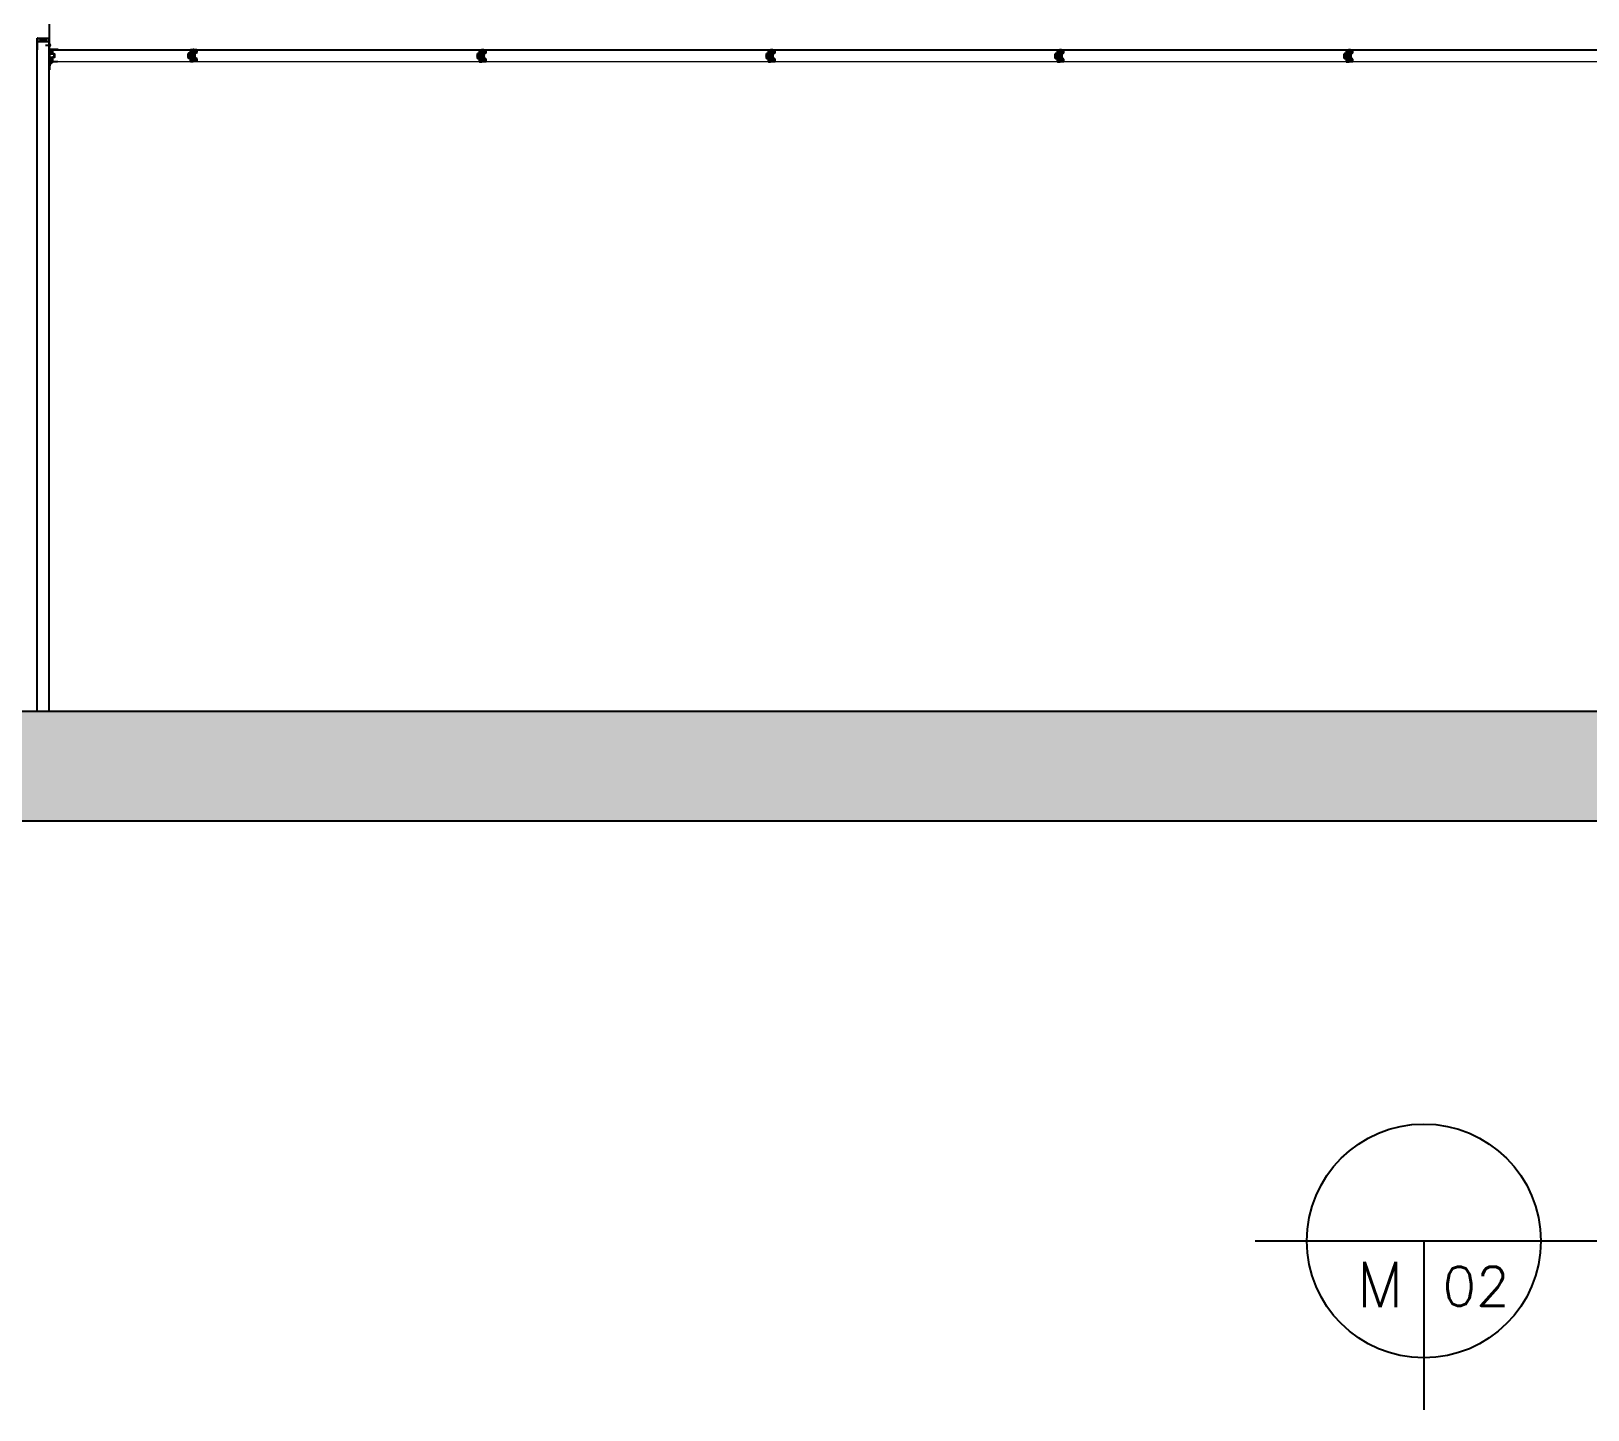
# Model space of a CAD drawing. Header units: millimetres. Extents: x 761574 to 813627, y -447408 to -384263.
# Drawn here: x 808630.8 to 808912.3, y -385428.5 to -385179.2 of the extents above; entities that cross this region are included whole.
import ezdxf

# ---------------------------------------------------------------- set-up
doc = ezdxf.new("R2010")
doc.units = ezdxf.units.MM
doc.header["$LTSCALE"] = 500
doc.linetypes.add('CENTER', pattern=[2, 1.25, -0.25, 0.25, -0.25])
doc.layers.add('(크린)벽체 50T PANNEL', color=4, linetype='Continuous', lineweight=20)
for name, color, linetype in [('1', 1, 'CENTER'), ('3', 3, 'Continuous'), ('CAP', 3, 'Continuous'), ('CAUL', 7, 'Continuous'), ('FORM', 7, 'Continuous'), ('ik_Line', 30, 'Continuous'), ('PANEL', 7, 'Continuous'), ('크린판넬', 4, 'Continuous')]:
    doc.layers.add(name, color=color, linetype=linetype)
doc.styles.add('GHD', font='simple.shx', dxfattribs={"bigfont": 'whgtxt.shx'})

# ---------------------------------------------------------------- blocks, each defined once
blk = doc.blocks.new('*X11')
at = {"color": 0}
for p, q in [((627, 241), (627, 242)), ((627, 236), (631, 241)), ((627, 238), (630, 241)), ((627, 239), (628, 241)), ((631, 237), (627, 241)), ((630, 237), (627, 240)), ((628, 236), (627, 238)), ((627, 236), (627, 236)), ((629, 237), (634, 241)), ((634, 236), (629, 241)), ((635, 237), (631, 241)), ((631, 237), (635, 240)), ((635, 239), (632, 241)), ((632, 236), (635, 239)), ((634, 242), (635, 242)), ((635, 240), (634, 241)), ((634, 236), (635, 237)), ((635, 235), (634, 235)), ((635, 242), (635, 242)), ((635, 235), (635, 235))]:
    blk.add_line(p, q, dxfattribs=at)

msp = doc.modelspace()

# ---------------------------------------------------------------- hatches: boundary and pattern name
h = msp.add_hatch(color=253)
h.paths.add_polyline_path([(808634.69, -385182.6), (808634.69, -385183.31), (808635.06, -385183.31), (808635.06, -385183.96), (808634.69, -385183.96), (808634.69, -385184.67), (808634.37, -385184.67), (808634.37, -385183.91), (808635.01, -385183.91), (808635.01, -385183.36), (808634.37, -385183.36), (808634.37, -385182.6)])
h.paths.add_polyline_path([(808634.64, -385182.65), (808634.42, -385182.65), (808634.42, -385183.31), (808634.64, -385183.31)], flags=16)
h.paths.add_polyline_path([(808634.64, -385183.96), (808634.42, -385183.96), (808634.42, -385184.62), (808634.64, -385184.62)], flags=16)
h = msp.add_hatch(color=253)
h.paths.add_polyline_path([(808634.69, -385182.63), (808634.69, -385183.33), (808635.06, -385183.33), (808635.06, -385183.99), (808634.69, -385183.99), (808634.69, -385184.69), (808634.37, -385184.69), (808634.37, -385183.93), (808635.01, -385183.93), (808635.01, -385183.38), (808634.37, -385183.38), (808634.37, -385182.63)])
h.paths.add_polyline_path([(808634.64, -385182.68), (808634.42, -385182.68), (808634.42, -385183.33), (808634.64, -385183.33)], flags=16)
h.paths.add_polyline_path([(808634.64, -385183.99), (808634.42, -385183.99), (808634.42, -385184.64), (808634.64, -385184.64)], flags=16)
h = msp.add_hatch(color=254)
edge = h.paths.add_edge_path()
edge.add_line((808660.24, -385182.6), (808660.16, -385182.6))
edge.add_line((808660.16, -385182.6), (808660.16, -385182.74))
edge.add_line((808660.16, -385182.74), (808660.12, -385182.74))
edge.add_line((808660.12, -385182.74), (808660.09, -385182.74))
edge.add_line((808660.09, -385182.74), (808660.09, -385182.68))
edge.add_line((808660.09, -385182.68), (808660.09, -385182.6))
edge.add_line((808660.09, -385182.6), (808659.95, -385182.6))
edge.add_arc((808660.2, -385182.88), 0.381, 48.3618, 131.6382, ccw=False)
edge.add_line((808660.46, -385182.6), (808660.3, -385182.6))
edge.add_line((808660.3, -385182.6), (808660.3, -385182.68))
edge.add_line((808660.3, -385182.68), (808660.3, -385182.74))
edge.add_line((808660.3, -385182.74), (808660.28, -385182.74))
edge.add_line((808660.28, -385182.74), (808660.24, -385182.74))
edge.add_line((808660.24, -385182.74), (808660.24, -385182.6))
h = msp.add_hatch(color=254)
edge = h.paths.add_edge_path()
edge.add_line((808712.51, -385182.65), (808712.42, -385182.65))
edge.add_line((808712.42, -385182.65), (808712.42, -385182.8))
edge.add_line((808712.42, -385182.8), (808712.38, -385182.8))
edge.add_line((808712.38, -385182.8), (808712.36, -385182.8))
edge.add_line((808712.36, -385182.8), (808712.36, -385182.74))
edge.add_line((808712.36, -385182.74), (808712.36, -385182.65))
edge.add_line((808712.36, -385182.65), (808712.22, -385182.65))
edge.add_arc((808712.47, -385182.94), 0.381, 48.3618, 131.6382, ccw=False)
edge.add_line((808712.72, -385182.65), (808712.57, -385182.65))
edge.add_line((808712.57, -385182.65), (808712.57, -385182.74))
edge.add_line((808712.57, -385182.74), (808712.57, -385182.8))
edge.add_line((808712.57, -385182.8), (808712.55, -385182.8))
edge.add_line((808712.55, -385182.8), (808712.51, -385182.8))
edge.add_line((808712.51, -385182.8), (808712.51, -385182.65))
h = msp.add_hatch(color=254)
edge = h.paths.add_edge_path()
edge.add_line((808764.75, -385182.65), (808764.66, -385182.65))
edge.add_line((808764.66, -385182.65), (808764.66, -385182.8))
edge.add_line((808764.66, -385182.8), (808764.62, -385182.8))
edge.add_line((808764.62, -385182.8), (808764.6, -385182.8))
edge.add_line((808764.6, -385182.8), (808764.6, -385182.74))
edge.add_line((808764.6, -385182.74), (808764.6, -385182.65))
edge.add_line((808764.6, -385182.65), (808764.46, -385182.65))
edge.add_arc((808764.71, -385182.94), 0.381, 48.3618, 131.6382, ccw=False)
edge.add_line((808764.96, -385182.65), (808764.81, -385182.65))
edge.add_line((808764.81, -385182.65), (808764.81, -385182.74))
edge.add_line((808764.81, -385182.74), (808764.81, -385182.8))
edge.add_line((808764.81, -385182.8), (808764.79, -385182.8))
edge.add_line((808764.79, -385182.8), (808764.75, -385182.8))
edge.add_line((808764.75, -385182.8), (808764.75, -385182.65))
h = msp.add_hatch(color=254)
edge = h.paths.add_edge_path()
edge.add_line((808816.99, -385182.65), (808816.9, -385182.65))
edge.add_line((808816.9, -385182.65), (808816.9, -385182.8))
edge.add_line((808816.9, -385182.8), (808816.86, -385182.8))
edge.add_line((808816.86, -385182.8), (808816.84, -385182.8))
edge.add_line((808816.84, -385182.8), (808816.84, -385182.74))
edge.add_line((808816.84, -385182.74), (808816.84, -385182.65))
edge.add_line((808816.84, -385182.65), (808816.7, -385182.65))
edge.add_arc((808816.95, -385182.94), 0.381, 48.3618, 131.6382, ccw=False)
edge.add_line((808817.2, -385182.65), (808817.05, -385182.65))
edge.add_line((808817.05, -385182.65), (808817.05, -385182.74))
edge.add_line((808817.05, -385182.74), (808817.05, -385182.8))
edge.add_line((808817.05, -385182.8), (808817.03, -385182.8))
edge.add_line((808817.03, -385182.8), (808816.99, -385182.8))
edge.add_line((808816.99, -385182.8), (808816.99, -385182.65))
h = msp.add_hatch(color=254)
edge = h.paths.add_edge_path()
edge.add_line((808869.23, -385182.65), (808869.14, -385182.65))
edge.add_line((808869.14, -385182.65), (808869.14, -385182.8))
edge.add_line((808869.14, -385182.8), (808869.1, -385182.8))
edge.add_line((808869.1, -385182.8), (808869.08, -385182.8))
edge.add_line((808869.08, -385182.8), (808869.08, -385182.74))
edge.add_line((808869.08, -385182.74), (808869.08, -385182.65))
edge.add_line((808869.08, -385182.65), (808868.94, -385182.65))
edge.add_arc((808869.19, -385182.94), 0.381, 48.3618, 131.6382, ccw=False)
edge.add_line((808869.44, -385182.65), (808869.29, -385182.65))
edge.add_line((808869.29, -385182.65), (808869.29, -385182.74))
edge.add_line((808869.29, -385182.74), (808869.29, -385182.8))
edge.add_line((808869.29, -385182.8), (808869.27, -385182.8))
edge.add_line((808869.27, -385182.8), (808869.23, -385182.8))
edge.add_line((808869.23, -385182.8), (808869.23, -385182.65))
at = {"layer": 'ik_Line'}
h = msp.add_hatch(dxfattribs=at)
h.set_pattern_fill('AR-CONC', color=8, scale=2.56, style=0)
h.set_pattern_definition([(50, (-2189542.116, 961534.237), (18.361860675, -1.606454656), [1.92, -21.12]), (355, (-2189542.116, 961534.237), (-3.55203414, 19.25611862), [1.536, -16.896]), (100.4514, (-2189540.586, 961534.103), (14.80984017, 17.64965228), [1.63174886, -17.94923807]), (46.1842, (-2189542.116, 961539.357), (27.32137084, -4.23728677), [2.88, -31.68]), (96.6356, (-2189539.84, 961539.004), (23.92736526, 24.9374175), [2.44762337, -26.9238528]), (351.1842, (-2189542.116, 961539.357), (23.9273458, 24.93743618), [2.304, -25.344]), (21, (-2189539.556, 961538.077), (15.280820534, -10.3070436), [1.92, -21.12]), (326, (-2189539.556, 961538.077), (6.2288725, 18.56384115), [1.536, -16.896]), (71.4514, (-2189538.282, 961537.218), (21.50969929, 8.25678072), [1.63174886, -17.94923807]), (37.5, (-2189542.116, 961534.237), (0.311292296, 8.522082658), [0, -16.6912, 0, -17.152, 0, -16.96]), (7.5, (-2189542.116, 961534.237), (6.734580159, 10.096939824), [0, -9.7792, 0, -16.3072, 0, -6.464]), (327.5, (-2189547.8246, 961534.237), (13.665854366, -0.577404716), [0, -6.4, 0, -19.968, 0, -26.496]), (317.5, (-2189550.385, 961534.237), (14.929565935, 2.562687548), [0, -8.32, 0, -13.2608, 0, -18.816])])
h.paths.add_polyline_path([(807476.17, -385302.17), (810643.84, -385302.17), (810643.84, -385321.98), (807476.17, -385321.98)])

# ---------------------------------------------------------------- linework, layer by layer
at = {"layer": '(크린)벽체 50T PANNEL', "ltscale": 0.1}
for p, q in [((808631.91, -385180.5), (808634.09, -385180.5)), ((808634.09, -385180.53), (808631.91, -385180.53)), ((808634.09, -385181.15), (808631.91, -385181.15)), ((808634.09, -385181.18), (808631.91, -385181.18)), ((808634.09, -385182.63), (808855.62, -385182.63)), ((808634.09, -385182.63), (808699.37, -385182.63)), ((808634.09, -385184.69), (809299.51, -385184.69)), ((808634.09, -385184.69), (808699.37, -385184.69))]:
    msp.add_line(p, q, dxfattribs=at)
at = {"color": 6, "linetype": 'Continuous'}
msp.add_line((808634.09, -385177.96), (808634.09, -385182.63), dxfattribs=at)
at = {"color": 4}
for p, q in [((808659.29, -385183.23), (808659.18, -385183.33)), ((808659.18, -385183.33), (808659.18, -385183.61)), ((808659.73, -385183.92), (808659.18, -385183.37)), ((808659.73, -385184.07), (808659.18, -385183.52)), ((808660.07, -385184.56), (808659.21, -385183.7)), ((808659.73, -385183.77), (808659.24, -385183.28)), ((808659.48, -385183.23), (808659.29, -385183.23)), ((808659.73, -385183.62), (808659.33, -385183.23)), ((808659.58, -385183.12), (808659.48, -385183.23)), ((808659.73, -385183.48), (808659.48, -385183.23)), ((808659.73, -385183.33), (808659.55, -385183.15)), ((808659.58, -385182.68), (808659.58, -385183.12)), ((808660, -385183.15), (808659.58, -385182.73)), ((808659.9, -385183.19), (808659.58, -385182.88)), ((808659.75, -385183.2), (808659.58, -385183.03)), ((808660.03, -385182.64), (808659.62, -385182.64)), ((808660.07, -385183.07), (808659.65, -385182.64)), ((808659.73, -385183.61), (808659.73, -385183.23)), ((808659.77, -385183.19), (808659.94, -385183.19)), ((808660.07, -385182.92), (808659.79, -385182.64)), ((808660.04, -385183.22), (808659.93, -385183.32)), ((808659.93, -385183.32), (808659.93, -385183.6)), ((808660.48, -385183.91), (808659.93, -385183.36)), ((808660.48, -385184.06), (808659.93, -385183.51)), ((808660.07, -385182.77), (808659.94, -385182.64)), ((808659.94, -385183.19), (808660.07, -385183.11)), ((808660.82, -385184.55), (808659.96, -385183.69)), ((808660.48, -385183.76), (808659.99, -385183.27)), ((808660.23, -385183.22), (808660.04, -385183.22)), ((808660.07, -385183.11), (808660.07, -385182.68)), ((808660.48, -385183.61), (808660.08, -385183.22)), ((808660.33, -385183.11), (808660.23, -385183.22)), ((808660.48, -385183.46), (808660.23, -385183.21)), ((808660.48, -385183.31), (808660.3, -385183.14)), ((808660.33, -385182.67), (808660.33, -385183.11)), ((808660.75, -385183.14), (808660.33, -385182.72)), ((808660.65, -385183.18), (808660.33, -385182.87)), ((808660.5, -385183.19), (808660.33, -385183.02)), ((808660.78, -385182.63), (808660.37, -385182.63)), ((808660.82, -385183.05), (808660.4, -385182.63)), ((808660.48, -385183.6), (808660.48, -385183.22)), ((808660.52, -385183.18), (808660.69, -385183.18)), ((808660.82, -385182.91), (808660.54, -385182.63)), ((808660.82, -385182.76), (808660.69, -385182.63)), ((808660.69, -385183.18), (808660.82, -385183.1)), ((808660.82, -385183.1), (808660.82, -385182.67)), ((808711.55, -385183.29), (808711.45, -385183.39)), ((808711.45, -385183.39), (808711.45, -385183.67)), ((808712, -385183.98), (808711.45, -385183.43)), ((808712, -385184.13), (808711.45, -385183.58)), ((808712, -385183.83), (808711.5, -385183.34)), ((808711.74, -385183.29), (808711.55, -385183.29)), ((808711.99, -385183.68), (808711.6, -385183.29)), ((808711.85, -385183.18), (808711.74, -385183.29)), ((808712, -385183.53), (808711.75, -385183.28)), ((808712, -385183.38), (808711.82, -385183.21)), ((808711.85, -385182.74), (808711.85, -385183.18)), ((808712.27, -385183.21), (808711.85, -385182.79)), ((808712.16, -385183.25), (808711.85, -385182.94)), ((808712.02, -385183.26), (808711.85, -385183.09)), ((808712.29, -385182.7), (808711.89, -385182.7)), ((808712.34, -385183.12), (808711.91, -385182.7)), ((808712, -385183.67), (808712, -385183.29)), ((808712.04, -385183.25), (808712.21, -385183.25)), ((808712.34, -385182.98), (808712.06, -385182.7)), ((808712.3, -385183.28), (808712.2, -385183.38)), ((808712.2, -385183.38), (808712.2, -385183.66)), ((808712.75, -385183.97), (808712.2, -385183.42)), ((808712.75, -385184.12), (808712.2, -385183.57)), ((808712.34, -385182.83), (808712.21, -385182.7)), ((808712.21, -385183.25), (808712.34, -385183.17)), ((808712.75, -385183.82), (808712.25, -385183.33)), ((808712.49, -385183.28), (808712.3, -385183.28)), ((808712.34, -385183.17), (808712.34, -385182.74)), ((808712.74, -385183.67), (808712.35, -385183.28)), ((808712.6, -385183.17), (808712.49, -385183.28)), ((808712.75, -385183.52), (808712.5, -385183.27)), ((808712.75, -385183.37), (808712.57, -385183.2)), ((808712.6, -385182.73), (808712.6, -385183.17)), ((808713.02, -385183.2), (808712.6, -385182.78)), ((808712.91, -385183.24), (808712.6, -385182.93)), ((808712.77, -385183.24), (808712.6, -385183.08)), ((808713.04, -385182.69), (808712.64, -385182.69)), ((808713.09, -385183.11), (808712.66, -385182.69)), ((808712.75, -385183.66), (808712.75, -385183.28)), ((808712.79, -385183.24), (808712.96, -385183.24)), ((808713.09, -385182.96), (808712.81, -385182.69)), ((808713.09, -385182.81), (808712.96, -385182.69)), ((808712.96, -385183.24), (808713.09, -385183.15)), ((808713.09, -385183.15), (808713.09, -385182.73)), ((808763.79, -385183.29), (808763.69, -385183.39)), ((808763.69, -385183.39), (808763.69, -385183.67)), ((808764.24, -385183.98), (808763.69, -385183.43)), ((808764.24, -385184.13), (808763.69, -385183.58)), ((808764.24, -385183.83), (808763.74, -385183.34)), ((808763.98, -385183.29), (808763.79, -385183.29)), ((808764.23, -385183.68), (808763.84, -385183.29)), ((808764.09, -385183.18), (808763.98, -385183.29)), ((808764.24, -385183.53), (808763.99, -385183.28)), ((808764.24, -385183.38), (808764.06, -385183.21)), ((808764.09, -385182.74), (808764.09, -385183.18)), ((808764.51, -385183.21), (808764.09, -385182.79)), ((808764.4, -385183.25), (808764.09, -385182.94)), ((808764.26, -385183.26), (808764.09, -385183.09)), ((808764.53, -385182.7), (808764.13, -385182.7)), ((808764.57, -385183.12), (808764.15, -385182.7)), ((808764.24, -385183.67), (808764.24, -385183.29)), ((808764.28, -385183.25), (808764.45, -385183.25)), ((808764.57, -385182.98), (808764.3, -385182.7)), ((808764.54, -385183.28), (808764.44, -385183.38)), ((808764.44, -385183.38), (808764.44, -385183.66)), ((808764.99, -385183.97), (808764.44, -385183.42)), ((808764.99, -385184.12), (808764.44, -385183.57)), ((808764.57, -385182.83), (808764.45, -385182.7)), ((808764.45, -385183.25), (808764.57, -385183.17)), ((808764.99, -385183.82), (808764.49, -385183.33)), ((808764.73, -385183.28), (808764.54, -385183.28)), ((808764.57, -385183.17), (808764.57, -385182.74)), ((808764.98, -385183.67), (808764.59, -385183.28)), ((808764.84, -385183.17), (808764.73, -385183.28)), ((808764.99, -385183.52), (808764.74, -385183.27)), ((808764.99, -385183.37), (808764.81, -385183.2)), ((808764.84, -385182.73), (808764.84, -385183.17)), ((808765.26, -385183.2), (808764.84, -385182.78)), ((808765.15, -385183.24), (808764.84, -385182.93)), ((808765.01, -385183.24), (808764.84, -385183.08)), ((808765.28, -385182.69), (808764.88, -385182.69)), ((808765.32, -385183.11), (808764.9, -385182.69)), ((808764.99, -385183.66), (808764.99, -385183.28)), ((808765.03, -385183.24), (808765.2, -385183.24)), ((808765.32, -385182.96), (808765.05, -385182.69)), ((808765.32, -385182.81), (808765.2, -385182.69)), ((808765.2, -385183.24), (808765.32, -385183.15)), ((808765.32, -385183.15), (808765.32, -385182.73)), ((808816.03, -385183.29), (808815.93, -385183.39)), ((808815.93, -385183.39), (808815.93, -385183.67)), ((808816.48, -385183.98), (808815.93, -385183.43)), ((808816.48, -385184.13), (808815.93, -385183.58)), ((808816.48, -385183.83), (808815.98, -385183.34)), ((808816.22, -385183.29), (808816.03, -385183.29)), ((808816.47, -385183.68), (808816.08, -385183.29)), ((808816.33, -385183.18), (808816.22, -385183.29)), ((808816.48, -385183.53), (808816.23, -385183.28)), ((808816.48, -385183.38), (808816.3, -385183.21)), ((808816.33, -385182.74), (808816.33, -385183.18)), ((808816.75, -385183.21), (808816.33, -385182.79)), ((808816.64, -385183.25), (808816.33, -385182.94)), ((808816.5, -385183.26), (808816.33, -385183.09)), ((808816.77, -385182.7), (808816.37, -385182.7)), ((808816.81, -385183.12), (808816.39, -385182.7)), ((808816.48, -385183.67), (808816.48, -385183.29)), ((808816.52, -385183.25), (808816.69, -385183.25)), ((808816.81, -385182.98), (808816.54, -385182.7)), ((808816.78, -385183.28), (808816.68, -385183.38)), ((808816.68, -385183.38), (808816.68, -385183.66)), ((808817.23, -385183.97), (808816.68, -385183.42)), ((808817.23, -385184.12), (808816.68, -385183.57)), ((808816.81, -385182.83), (808816.69, -385182.7)), ((808816.69, -385183.25), (808816.81, -385183.17)), ((808817.23, -385183.82), (808816.73, -385183.33)), ((808816.97, -385183.28), (808816.78, -385183.28)), ((808816.81, -385183.17), (808816.81, -385182.74)), ((808817.22, -385183.67), (808816.83, -385183.28)), ((808817.08, -385183.17), (808816.97, -385183.28)), ((808817.23, -385183.52), (808816.98, -385183.27)), ((808817.23, -385183.37), (808817.05, -385183.2)), ((808817.08, -385182.73), (808817.08, -385183.17)), ((808817.5, -385183.2), (808817.08, -385182.78)), ((808817.39, -385183.24), (808817.08, -385182.93)), ((808817.25, -385183.24), (808817.08, -385183.08)), ((808817.52, -385182.69), (808817.12, -385182.69)), ((808817.56, -385183.11), (808817.14, -385182.69)), ((808817.23, -385183.66), (808817.23, -385183.28)), ((808817.27, -385183.24), (808817.44, -385183.24)), ((808817.56, -385182.96), (808817.29, -385182.69)), ((808817.56, -385182.81), (808817.44, -385182.69)), ((808817.44, -385183.24), (808817.56, -385183.15)), ((808817.56, -385183.15), (808817.56, -385182.73)), ((808868.27, -385183.29), (808868.17, -385183.39)), ((808868.17, -385183.39), (808868.17, -385183.67)), ((808868.72, -385183.98), (808868.17, -385183.43)), ((808868.72, -385184.13), (808868.17, -385183.58)), ((808868.72, -385183.83), (808868.22, -385183.34)), ((808868.46, -385183.29), (808868.27, -385183.29)), ((808868.71, -385183.68), (808868.32, -385183.29)), ((808868.57, -385183.18), (808868.46, -385183.29)), ((808868.72, -385183.53), (808868.47, -385183.28)), ((808868.72, -385183.38), (808868.54, -385183.21)), ((808868.57, -385182.74), (808868.57, -385183.18)), ((808868.99, -385183.21), (808868.57, -385182.79)), ((808868.88, -385183.25), (808868.57, -385182.94)), ((808868.74, -385183.26), (808868.57, -385183.09)), ((808869.01, -385182.7), (808868.61, -385182.7)), ((808869.05, -385183.12), (808868.63, -385182.7)), ((808868.72, -385183.67), (808868.72, -385183.29)), ((808868.76, -385183.25), (808868.93, -385183.25)), ((808869.05, -385182.98), (808868.78, -385182.7)), ((808869.02, -385183.28), (808868.92, -385183.38)), ((808868.92, -385183.38), (808868.92, -385183.66)), ((808869.47, -385183.97), (808868.92, -385183.42)), ((808869.47, -385184.12), (808868.92, -385183.57)), ((808869.05, -385182.83), (808868.93, -385182.7)), ((808868.93, -385183.25), (808869.05, -385183.17)), ((808869.47, -385183.82), (808868.97, -385183.33)), ((808869.21, -385183.28), (808869.02, -385183.28)), ((808869.05, -385183.17), (808869.05, -385182.74)), ((808869.46, -385183.67), (808869.07, -385183.28)), ((808869.32, -385183.17), (808869.21, -385183.28)), ((808869.47, -385183.52), (808869.22, -385183.27)), ((808869.47, -385183.37), (808869.29, -385183.2)), ((808869.32, -385182.73), (808869.32, -385183.17)), ((808869.74, -385183.2), (808869.32, -385182.78)), ((808869.63, -385183.24), (808869.32, -385182.93)), ((808869.49, -385183.24), (808869.32, -385183.08)), ((808869.76, -385182.69), (808869.36, -385182.69)), ((808869.8, -385183.11), (808869.38, -385182.69)), ((808869.47, -385183.66), (808869.47, -385183.28)), ((808869.51, -385183.24), (808869.68, -385183.24)), ((808869.8, -385182.96), (808869.53, -385182.69)), ((808869.8, -385182.81), (808869.68, -385182.69)), ((808869.68, -385183.24), (808869.8, -385183.15)), ((808869.8, -385183.15), (808869.8, -385182.73)), ((808659.18, -385183.73), (808659.18, -385184)), ((808659.47, -385184.11), (808659.18, -385183.82)), ((808659.32, -385184.11), (808659.18, -385183.97)), ((808659.18, -385184), (808659.29, -385184.11)), ((808659.29, -385184.11), (808659.48, -385184.11)), ((808659.48, -385184.11), (808659.58, -385184.21)), ((808659.58, -385184.21), (808659.58, -385184.65)), ((808660.05, -385184.69), (808659.58, -385184.23)), ((808659.9, -385184.69), (808659.58, -385184.37)), ((808659.75, -385184.69), (808659.58, -385184.52)), ((808659.62, -385184.69), (808660.03, -385184.69)), ((808659.73, -385184.1), (808659.73, -385183.73)), ((808659.94, -385184.14), (808659.77, -385184.14)), ((808660.07, -385184.41), (808659.8, -385184.14)), ((808659.93, -385183.72), (808659.93, -385183.99)), ((808660.22, -385184.1), (808659.93, -385183.81)), ((808660.07, -385184.1), (808659.93, -385183.96)), ((808659.93, -385183.99), (808660.04, -385184.1)), ((808660.07, -385184.23), (808659.94, -385184.14)), ((808660.07, -385184.26), (808659.97, -385184.16)), ((808660.04, -385184.1), (808660.23, -385184.1)), ((808660.07, -385184.65), (808660.07, -385184.23)), ((808660.23, -385184.1), (808660.33, -385184.2)), ((808660.33, -385184.2), (808660.33, -385184.64)), ((808660.8, -385184.68), (808660.33, -385184.21)), ((808660.65, -385184.68), (808660.33, -385184.36)), ((808660.5, -385184.68), (808660.33, -385184.51)), ((808660.37, -385184.68), (808660.78, -385184.68)), ((808660.48, -385184.09), (808660.48, -385183.72)), ((808660.69, -385184.13), (808660.52, -385184.13)), ((808660.82, -385184.4), (808660.55, -385184.13)), ((808660.82, -385184.22), (808660.69, -385184.13)), ((808660.82, -385184.25), (808660.72, -385184.15)), ((808660.82, -385184.64), (808660.82, -385184.22)), ((808711.45, -385183.79), (808711.45, -385184.06)), ((808711.73, -385184.17), (808711.45, -385183.88)), ((808711.58, -385184.17), (808711.45, -385184.03)), ((808711.45, -385184.06), (808711.55, -385184.17)), ((808712.34, -385184.62), (808711.47, -385183.76)), ((808711.55, -385184.17), (808711.74, -385184.17)), ((808711.74, -385184.17), (808711.85, -385184.27)), ((808711.85, -385184.27), (808711.85, -385184.71)), ((808712.31, -385184.75), (808711.85, -385184.28)), ((808712.17, -385184.75), (808711.85, -385184.43)), ((808712.02, -385184.75), (808711.85, -385184.58)), ((808711.89, -385184.75), (808712.29, -385184.75)), ((808712, -385184.16), (808712, -385183.79)), ((808712.21, -385184.2), (808712.04, -385184.2)), ((808712.34, -385184.47), (808712.07, -385184.2)), ((808712.2, -385183.78), (808712.2, -385184.05)), ((808712.48, -385184.16), (808712.2, -385183.87)), ((808712.33, -385184.16), (808712.2, -385184.02)), ((808712.2, -385184.05), (808712.3, -385184.16)), ((808712.34, -385184.29), (808712.21, -385184.2)), ((808713.09, -385184.61), (808712.22, -385183.75)), ((808712.34, -385184.32), (808712.23, -385184.22)), ((808712.3, -385184.16), (808712.49, -385184.16)), ((808712.34, -385184.71), (808712.34, -385184.29)), ((808712.49, -385184.16), (808712.6, -385184.26)), ((808712.6, -385184.26), (808712.6, -385184.7)), ((808713.06, -385184.74), (808712.6, -385184.27)), ((808712.92, -385184.74), (808712.6, -385184.42)), ((808712.77, -385184.74), (808712.6, -385184.57)), ((808712.64, -385184.74), (808713.04, -385184.74)), ((808712.75, -385184.15), (808712.75, -385183.78)), ((808712.96, -385184.19), (808712.79, -385184.19)), ((808713.09, -385184.46), (808712.82, -385184.19)), ((808713.09, -385184.28), (808712.96, -385184.19)), ((808713.09, -385184.31), (808712.98, -385184.21)), ((808713.09, -385184.7), (808713.09, -385184.28)), ((808763.69, -385183.79), (808763.69, -385184.06)), ((808763.97, -385184.17), (808763.69, -385183.88)), ((808763.82, -385184.17), (808763.69, -385184.03)), ((808763.69, -385184.06), (808763.79, -385184.17)), ((808764.57, -385184.62), (808763.71, -385183.76)), ((808763.79, -385184.17), (808763.98, -385184.17)), ((808763.98, -385184.17), (808764.09, -385184.27)), ((808764.09, -385184.27), (808764.09, -385184.71)), ((808764.55, -385184.75), (808764.09, -385184.28)), ((808764.41, -385184.75), (808764.09, -385184.43)), ((808764.26, -385184.75), (808764.09, -385184.58)), ((808764.13, -385184.75), (808764.53, -385184.75)), ((808764.24, -385184.16), (808764.24, -385183.79)), ((808764.45, -385184.2), (808764.28, -385184.2)), ((808764.57, -385184.47), (808764.31, -385184.2)), ((808764.44, -385183.78), (808764.44, -385184.05)), ((808764.72, -385184.16), (808764.44, -385183.87)), ((808764.57, -385184.16), (808764.44, -385184.02)), ((808764.44, -385184.05), (808764.54, -385184.16)), ((808764.57, -385184.29), (808764.45, -385184.2)), ((808765.32, -385184.61), (808764.46, -385183.75)), ((808764.57, -385184.32), (808764.47, -385184.22)), ((808764.54, -385184.16), (808764.73, -385184.16)), ((808764.57, -385184.71), (808764.57, -385184.29)), ((808764.73, -385184.16), (808764.84, -385184.26)), ((808764.84, -385184.26), (808764.84, -385184.7)), ((808765.3, -385184.74), (808764.84, -385184.27)), ((808765.16, -385184.74), (808764.84, -385184.42)), ((808765.01, -385184.74), (808764.84, -385184.57)), ((808764.88, -385184.74), (808765.28, -385184.74)), ((808764.99, -385184.15), (808764.99, -385183.78)), ((808765.2, -385184.19), (808765.03, -385184.19)), ((808765.32, -385184.46), (808765.06, -385184.19)), ((808765.32, -385184.28), (808765.2, -385184.19)), ((808765.32, -385184.31), (808765.22, -385184.21)), ((808765.32, -385184.7), (808765.32, -385184.28)), ((808815.93, -385183.79), (808815.93, -385184.06)), ((808816.21, -385184.17), (808815.93, -385183.88)), ((808816.06, -385184.17), (808815.93, -385184.03)), ((808815.93, -385184.06), (808816.03, -385184.17)), ((808816.81, -385184.62), (808815.95, -385183.76)), ((808816.03, -385184.17), (808816.22, -385184.17)), ((808816.22, -385184.17), (808816.33, -385184.27)), ((808816.33, -385184.27), (808816.33, -385184.71)), ((808816.79, -385184.75), (808816.33, -385184.28)), ((808816.65, -385184.75), (808816.33, -385184.43)), ((808816.5, -385184.75), (808816.33, -385184.58)), ((808816.37, -385184.75), (808816.77, -385184.75)), ((808816.48, -385184.16), (808816.48, -385183.79)), ((808816.69, -385184.2), (808816.52, -385184.2)), ((808816.81, -385184.47), (808816.55, -385184.2)), ((808816.68, -385183.78), (808816.68, -385184.05)), ((808816.96, -385184.16), (808816.68, -385183.87)), ((808816.81, -385184.16), (808816.68, -385184.02)), ((808816.68, -385184.05), (808816.78, -385184.16)), ((808816.81, -385184.29), (808816.69, -385184.2)), ((808817.56, -385184.61), (808816.7, -385183.75)), ((808816.81, -385184.32), (808816.71, -385184.22)), ((808816.78, -385184.16), (808816.97, -385184.16)), ((808816.81, -385184.71), (808816.81, -385184.29)), ((808816.97, -385184.16), (808817.08, -385184.26)), ((808817.08, -385184.26), (808817.08, -385184.7)), ((808817.54, -385184.74), (808817.08, -385184.27)), ((808817.4, -385184.74), (808817.08, -385184.42)), ((808817.25, -385184.74), (808817.08, -385184.57)), ((808817.12, -385184.74), (808817.52, -385184.74)), ((808817.23, -385184.15), (808817.23, -385183.78)), ((808817.44, -385184.19), (808817.27, -385184.19)), ((808817.56, -385184.46), (808817.3, -385184.19)), ((808817.56, -385184.28), (808817.44, -385184.19)), ((808817.56, -385184.31), (808817.46, -385184.21)), ((808817.56, -385184.7), (808817.56, -385184.28)), ((808868.17, -385183.79), (808868.17, -385184.06)), ((808868.45, -385184.17), (808868.17, -385183.88)), ((808868.3, -385184.17), (808868.17, -385184.03)), ((808868.17, -385184.06), (808868.27, -385184.17)), ((808869.05, -385184.62), (808868.19, -385183.76)), ((808868.27, -385184.17), (808868.46, -385184.17)), ((808868.46, -385184.17), (808868.57, -385184.27)), ((808868.57, -385184.27), (808868.57, -385184.71)), ((808869.03, -385184.75), (808868.57, -385184.28)), ((808868.89, -385184.75), (808868.57, -385184.43)), ((808868.74, -385184.75), (808868.57, -385184.58)), ((808868.61, -385184.75), (808869.01, -385184.75)), ((808868.72, -385184.16), (808868.72, -385183.79)), ((808868.93, -385184.2), (808868.76, -385184.2)), ((808869.05, -385184.47), (808868.79, -385184.2)), ((808868.92, -385183.78), (808868.92, -385184.05)), ((808869.2, -385184.16), (808868.92, -385183.87)), ((808869.05, -385184.16), (808868.92, -385184.02)), ((808868.92, -385184.05), (808869.02, -385184.16)), ((808869.05, -385184.29), (808868.93, -385184.2)), ((808869.8, -385184.61), (808868.94, -385183.75)), ((808869.05, -385184.32), (808868.95, -385184.22)), ((808869.02, -385184.16), (808869.21, -385184.16)), ((808869.05, -385184.71), (808869.05, -385184.29)), ((808869.21, -385184.16), (808869.32, -385184.26)), ((808869.32, -385184.26), (808869.32, -385184.7)), ((808869.78, -385184.74), (808869.32, -385184.27)), ((808869.64, -385184.74), (808869.32, -385184.42)), ((808869.49, -385184.74), (808869.32, -385184.57)), ((808869.36, -385184.74), (808869.76, -385184.74)), ((808869.47, -385184.15), (808869.47, -385183.78)), ((808869.68, -385184.19), (808869.51, -385184.19)), ((808869.8, -385184.46), (808869.54, -385184.19)), ((808869.8, -385184.28), (808869.68, -385184.19)), ((808869.8, -385184.31), (808869.7, -385184.21)), ((808869.8, -385184.7), (808869.8, -385184.28))]:
    msp.add_line(p, q, dxfattribs=at)
at = {"color": 2}
for p, q in [((807593.96, -385302.17), (809752.54, -385302.17)), ((807476.17, -385321.98), (810643.84, -385321.98))]:
    msp.add_line(p, q, dxfattribs=at)
for points in [[(808632.45, -385180.77), (808632.45, -385181.1, -0.414214), (808632.44, -385181.11), (808631.98, -385181.11, -0.414214), (808631.97, -385181.1), (808631.97, -385180.56, -0.414214), (808631.98, -385180.55), (808632.38, -385180.55), (808632.45, -385180.65)], [(808632.45, -385180.8), (808632.45, -385181.12, -0.414214), (808632.44, -385181.13), (808631.98, -385181.13, -0.414214), (808631.97, -385181.12), (808631.97, -385180.59, -0.414214), (808631.98, -385180.57), (808632.38, -385180.57), (808632.45, -385180.68)], [(808632.51, -385181.11, -0.414214), (808632.5, -385181.1), (808632.5, -385180.87, -0.414214), (808632.51, -385180.86), (808633.49, -385180.86, -0.414214), (808633.51, -385180.87), (808633.51, -385181.1, -0.414214), (808633.49, -385181.11)], [(808632.51, -385181.13, -0.414214), (808632.5, -385181.12), (808632.5, -385180.9, -0.414214), (808632.51, -385180.88), (808633.49, -385180.88, -0.414214), (808633.51, -385180.9), (808633.51, -385181.12, -0.414214), (808633.49, -385181.13)], [(808633.56, -385181.11, -0.414214), (808633.55, -385181.1), (808633.55, -385180.77), (808633.55, -385180.65), (808633.62, -385180.55), (808634.02, -385180.55, -0.414214), (808634.03, -385180.56), (808634.03, -385181.1, -0.414214), (808634.02, -385181.11)], [(808633.56, -385181.13, -0.414214), (808633.55, -385181.12), (808633.55, -385180.8), (808633.55, -385180.68), (808633.62, -385180.57), (808634.02, -385180.57, -0.414214), (808634.03, -385180.59), (808634.03, -385181.12, -0.414214), (808634.02, -385181.13)]]:
    msp.add_lwpolyline(points, format="xyb", close=True, dxfattribs=at)
at = {"color": 4}
for centre, radius, start, end in [((808659.2, -385183.61), 0.0212, 180, 250.5288), ((808659.18, -385183.67), 0.0423, 289.4712, 70.5288), ((808659.62, -385182.68), 0.0423, 90, 180), ((808659.73, -385183.67), 0.0423, 109.4712, 250.5288), ((808659.71, -385183.61), 0.0212, 289.4712, 0), ((808659.77, -385183.23), 0.0423, 90, 180), ((808659.95, -385183.6), 0.0212, 180, 250.5288), ((808659.95, -385183.72), 0.0212, 109.4712, 180), ((808659.93, -385183.66), 0.0423, 289.4712, 70.5288), ((808660.03, -385182.68), 0.0423, 0, 90), ((808660.37, -385182.67), 0.0423, 90, 180), ((808660.48, -385183.66), 0.0423, 109.4712, 250.5288), ((808660.46, -385183.6), 0.0212, 289.4712, 0), ((808660.46, -385183.72), 0.0212, 0, 70.5288), ((808660.52, -385183.22), 0.0423, 90, 180), ((808660.78, -385182.67), 0.0423, 0, 90), ((808711.47, -385183.67), 0.0212, 180, 250.5288), ((808711.45, -385183.73), 0.0423, 289.4712, 70.5288), ((808711.89, -385182.74), 0.0423, 90, 180), ((808712, -385183.73), 0.0423, 109.4712, 250.5288), ((808711.98, -385183.67), 0.0212, 289.4712, 0), ((808712.04, -385183.29), 0.0423, 90, 180), ((808712.22, -385183.66), 0.0212, 180, 250.5288), ((808712.2, -385183.72), 0.0423, 289.4712, 70.5288), ((808712.29, -385182.74), 0.0423, 0, 90), ((808712.64, -385182.73), 0.0423, 90, 180), ((808712.75, -385183.72), 0.0423, 109.4712, 250.5288), ((808712.73, -385183.66), 0.0212, 289.4712, 0), ((808712.79, -385183.28), 0.0423, 90, 180), ((808713.04, -385182.73), 0.0423, 0, 90), ((808763.71, -385183.67), 0.0212, 180, 250.5288), ((808763.69, -385183.73), 0.0423, 289.4712, 70.5288), ((808764.13, -385182.74), 0.0423, 90, 180), ((808764.24, -385183.73), 0.0423, 109.4712, 250.5288), ((808764.22, -385183.67), 0.0212, 289.4712, 0), ((808764.28, -385183.29), 0.0423, 90, 180), ((808764.46, -385183.66), 0.0212, 180, 250.5288), ((808764.44, -385183.72), 0.0423, 289.4712, 70.5288), ((808764.53, -385182.74), 0.0423, 0, 90), ((808764.88, -385182.73), 0.0423, 90, 180), ((808764.99, -385183.72), 0.0423, 109.4712, 250.5288), ((808764.97, -385183.66), 0.0212, 289.4712, 0), ((808765.03, -385183.28), 0.0423, 90, 180), ((808765.28, -385182.73), 0.0423, 0, 90), ((808815.95, -385183.67), 0.0212, 180, 250.5288), ((808815.93, -385183.73), 0.0423, 289.4712, 70.5288), ((808816.37, -385182.74), 0.0423, 90, 180), ((808816.48, -385183.73), 0.0423, 109.4712, 250.5288), ((808816.45, -385183.67), 0.0212, 289.4712, 0), ((808816.52, -385183.29), 0.0423, 90, 180), ((808816.7, -385183.66), 0.0212, 180, 250.5288), ((808816.68, -385183.72), 0.0423, 289.4712, 70.5288), ((808816.77, -385182.74), 0.0423, 0, 90), ((808817.12, -385182.73), 0.0423, 90, 180), ((808817.23, -385183.72), 0.0423, 109.4712, 250.5288), ((808817.2, -385183.66), 0.0212, 289.4712, 0), ((808817.27, -385183.28), 0.0423, 90, 180), ((808817.52, -385182.73), 0.0423, 0, 90), ((808868.19, -385183.67), 0.0212, 180, 250.5288), ((808868.17, -385183.73), 0.0423, 289.4712, 70.5288), ((808868.61, -385182.74), 0.0423, 90, 180), ((808868.72, -385183.73), 0.0423, 109.4712, 250.5288), ((808868.69, -385183.67), 0.0212, 289.4712, 0), ((808868.76, -385183.29), 0.0423, 90, 180), ((808868.94, -385183.66), 0.0212, 180, 250.5288), ((808868.92, -385183.72), 0.0423, 289.4712, 70.5288), ((808869.01, -385182.74), 0.0423, 0, 90), ((808869.36, -385182.73), 0.0423, 90, 180), ((808869.47, -385183.72), 0.0423, 109.4712, 250.5288), ((808869.44, -385183.66), 0.0212, 289.4712, 0), ((808869.51, -385183.28), 0.0423, 90, 180), ((808869.76, -385182.73), 0.0423, 0, 90), ((808659.2, -385183.73), 0.0212, 109.4712, 180), ((808659.62, -385184.65), 0.0423, 180, 270), ((808659.71, -385183.73), 0.0212, 0, 70.5288), ((808659.77, -385184.1), 0.0423, 180, 270), ((808660.03, -385184.65), 0.0423, 270, 0), ((808660.37, -385184.64), 0.0423, 180, 270), ((808660.52, -385184.09), 0.0423, 180, 270), ((808660.78, -385184.64), 0.0423, 270, 0), ((808711.47, -385183.79), 0.0212, 109.4712, 180), ((808711.89, -385184.71), 0.0423, 180, 270), ((808711.98, -385183.79), 0.0212, 0, 70.5288), ((808712.04, -385184.16), 0.0423, 180, 270), ((808712.22, -385183.78), 0.0212, 109.4712, 180), ((808712.29, -385184.71), 0.0423, 270, 0), ((808712.64, -385184.7), 0.0423, 180, 270), ((808712.73, -385183.78), 0.0212, 0, 70.5288), ((808712.79, -385184.15), 0.0423, 180, 270), ((808713.04, -385184.7), 0.0423, 270, 0), ((808763.71, -385183.79), 0.0212, 109.4712, 180), ((808764.13, -385184.71), 0.0423, 180, 270), ((808764.22, -385183.79), 0.0212, 0, 70.5288), ((808764.28, -385184.16), 0.0423, 180, 270), ((808764.46, -385183.78), 0.0212, 109.4712, 180), ((808764.53, -385184.71), 0.0423, 270, 0), ((808764.88, -385184.7), 0.0423, 180, 270), ((808764.97, -385183.78), 0.0212, 0, 70.5288), ((808765.03, -385184.15), 0.0423, 180, 270), ((808765.28, -385184.7), 0.0423, 270, 0), ((808815.95, -385183.79), 0.0212, 109.4712, 180), ((808816.37, -385184.71), 0.0423, 180, 270), ((808816.45, -385183.79), 0.0212, 0, 70.5288), ((808816.52, -385184.16), 0.0423, 180, 270), ((808816.7, -385183.78), 0.0212, 109.4712, 180), ((808816.77, -385184.71), 0.0423, 270, 0), ((808817.12, -385184.7), 0.0423, 180, 270), ((808817.2, -385183.78), 0.0212, 0, 70.5288), ((808817.27, -385184.15), 0.0423, 180, 270), ((808817.52, -385184.7), 0.0423, 270, 0), ((808868.19, -385183.79), 0.0212, 109.4712, 180), ((808868.61, -385184.71), 0.0423, 180, 270), ((808868.69, -385183.79), 0.0212, 0, 70.5288), ((808868.76, -385184.16), 0.0423, 180, 270), ((808868.94, -385183.78), 0.0212, 109.4712, 180), ((808869.01, -385184.71), 0.0423, 270, 0), ((808869.36, -385184.7), 0.0423, 180, 270), ((808869.44, -385183.78), 0.0212, 0, 70.5288), ((808869.51, -385184.15), 0.0423, 180, 270), ((808869.76, -385184.7), 0.0423, 270, 0)]:
    msp.add_arc(centre, radius, start, end, dxfattribs=at)
at = {"layer": '1'}
for points in [[(808634.09, -385181.11, -0.414214), (808634.04, -385181.15), (808631.96, -385181.15, -0.414214), (808631.91, -385181.11), (808631.91, -385180.55, -0.414214), (808631.96, -385180.5), (808632.41, -385180.5), (808632.5, -385180.64), (808632.5, -385180.77, 0.414214), (808632.54, -385180.82), (808633.46, -385180.82, 0.414214), (808633.51, -385180.77), (808633.51, -385180.64), (808633.6, -385180.5), (808634.04, -385180.5, -0.414214), (808634.09, -385180.55)], [(808634.09, -385181.13, -0.414214), (808634.04, -385181.18), (808631.96, -385181.18, -0.414214), (808631.91, -385181.13), (808631.91, -385180.57, -0.414214), (808631.96, -385180.53), (808632.41, -385180.53), (808632.5, -385180.66), (808632.5, -385180.8, 0.414214), (808632.54, -385180.84), (808633.46, -385180.84, 0.414214), (808633.51, -385180.8), (808633.51, -385180.66), (808633.6, -385180.53), (808634.04, -385180.53, -0.414214), (808634.09, -385180.57)]]:
    msp.add_lwpolyline(points, format="xyb", close=True, dxfattribs=at)
at = {"layer": '3'}
msp.add_lwpolyline([(808634.09, -385183.12), (808634.15, -385183.12), (808634.15, -385184.69), (808635.62, -385184.69, -0.414214), (808635.56, -385184.75), (808635.16, -385184.75, 0.414214), (808634.15, -385185.76), (808634.15, -385186.16, -0.414214), (808634.09, -385186.22)], format="xyb", close=True, dxfattribs=at)
at = {"layer": 'CAP', "color": 6}
for points in [[(808660.24, -385182.6), (808660.16, -385182.6), (808660.16, -385182.74), (808660.12, -385182.74), (808660.09, -385182.74), (808660.09, -385182.68), (808660.09, -385182.68), (808660.09, -385182.6), (808659.95, -385182.6, -0.380246), (808660.46, -385182.6), (808660.3, -385182.6), (808660.3, -385182.68), (808660.3, -385182.68), (808660.3, -385182.74), (808660.28, -385182.74), (808660.24, -385182.74)], [(808712.51, -385182.65), (808712.42, -385182.65), (808712.42, -385182.8), (808712.38, -385182.8), (808712.36, -385182.8), (808712.36, -385182.74), (808712.36, -385182.74), (808712.36, -385182.65), (808712.22, -385182.65, -0.380246), (808712.72, -385182.65), (808712.57, -385182.65), (808712.57, -385182.74), (808712.57, -385182.74), (808712.57, -385182.8), (808712.55, -385182.8), (808712.51, -385182.8)], [(808764.75, -385182.65), (808764.66, -385182.65), (808764.66, -385182.8), (808764.62, -385182.8), (808764.6, -385182.8), (808764.6, -385182.74), (808764.6, -385182.74), (808764.6, -385182.65), (808764.46, -385182.65, -0.380246), (808764.96, -385182.65), (808764.81, -385182.65), (808764.81, -385182.74), (808764.81, -385182.74), (808764.81, -385182.8), (808764.79, -385182.8), (808764.75, -385182.8)], [(808816.99, -385182.65), (808816.9, -385182.65), (808816.9, -385182.8), (808816.86, -385182.8), (808816.84, -385182.8), (808816.84, -385182.74), (808816.84, -385182.74), (808816.84, -385182.65), (808816.7, -385182.65, -0.380246), (808817.2, -385182.65), (808817.05, -385182.65), (808817.05, -385182.74), (808817.05, -385182.74), (808817.05, -385182.8), (808817.03, -385182.8), (808816.99, -385182.8)], [(808869.23, -385182.65), (808869.14, -385182.65), (808869.14, -385182.8), (808869.1, -385182.8), (808869.08, -385182.8), (808869.08, -385182.74), (808869.08, -385182.74), (808869.08, -385182.65), (808868.94, -385182.65, -0.380246), (808869.44, -385182.65), (808869.29, -385182.65), (808869.29, -385182.74), (808869.29, -385182.74), (808869.29, -385182.8), (808869.27, -385182.8), (808869.23, -385182.8)]]:
    msp.add_lwpolyline(points, format="xyb", close=True, dxfattribs=at)
at = {"layer": 'CAUL', "color": 7}
for points in [[(808660.31, -385184.51, -0.175616), (808660.3, -385184.53, -0.104035), (808660.28, -385184.55, -0.064585), (808660.24, -385184.56, -0.050742), (808660.2, -385184.56, -0.050742), (808660.16, -385184.56, -0.064585), (808660.13, -385184.55, -0.104035), (808660.1, -385184.53, -0.175616), (808660.09, -385184.51, -0.175616), (808660.1, -385184.49, -0.104035), (808660.13, -385184.47, -0.064585), (808660.16, -385184.46, -0.050742), (808660.2, -385184.46, -0.050742), (808660.24, -385184.46, -0.064585), (808660.28, -385184.47, -0.104035), (808660.3, -385184.49, -0.175616)], [(808712.57, -385184.57, -0.175616), (808712.57, -385184.59, -0.104035), (808712.54, -385184.61, -0.064585), (808712.51, -385184.62, -0.050742), (808712.47, -385184.62, -0.050742), (808712.42, -385184.62, -0.064585), (808712.39, -385184.61, -0.104035), (808712.37, -385184.59, -0.175616), (808712.36, -385184.57, -0.175616), (808712.37, -385184.55, -0.104035), (808712.39, -385184.53, -0.064585), (808712.42, -385184.52, -0.050742), (808712.47, -385184.52, -0.050742), (808712.51, -385184.52, -0.064585), (808712.54, -385184.53, -0.104035), (808712.57, -385184.55, -0.175616)], [(808764.81, -385184.57, -0.175616), (808764.81, -385184.59, -0.104035), (808764.78, -385184.61, -0.064585), (808764.75, -385184.62, -0.050742), (808764.71, -385184.62, -0.050742), (808764.66, -385184.62, -0.064585), (808764.63, -385184.61, -0.104035), (808764.61, -385184.59, -0.175616), (808764.6, -385184.57, -0.175616), (808764.61, -385184.55, -0.104035), (808764.63, -385184.53, -0.064585), (808764.66, -385184.52, -0.050742), (808764.71, -385184.52, -0.050742), (808764.75, -385184.52, -0.064585), (808764.78, -385184.53, -0.104035), (808764.81, -385184.55, -0.175616)], [(808817.05, -385184.57, -0.175616), (808817.05, -385184.59, -0.104035), (808817.02, -385184.61, -0.064585), (808816.99, -385184.62, -0.050742), (808816.95, -385184.62, -0.050742), (808816.9, -385184.62, -0.064585), (808816.87, -385184.61, -0.104035), (808816.85, -385184.59, -0.175616), (808816.84, -385184.57, -0.175616), (808816.85, -385184.55, -0.104035), (808816.87, -385184.53, -0.064585), (808816.9, -385184.52, -0.050742), (808816.95, -385184.52, -0.050742), (808816.99, -385184.52, -0.064585), (808817.02, -385184.53, -0.104035), (808817.05, -385184.55, -0.175616)], [(808869.29, -385184.57, -0.175616), (808869.29, -385184.59, -0.104035), (808869.26, -385184.61, -0.064585), (808869.23, -385184.62, -0.050742), (808869.19, -385184.62, -0.050742), (808869.14, -385184.62, -0.064585), (808869.11, -385184.61, -0.104035), (808869.09, -385184.59, -0.175616), (808869.08, -385184.57, -0.175616), (808869.09, -385184.55, -0.104035), (808869.11, -385184.53, -0.064585), (808869.14, -385184.52, -0.050742), (808869.19, -385184.52, -0.050742), (808869.23, -385184.52, -0.064585), (808869.26, -385184.53, -0.104035), (808869.29, -385184.55, -0.175616)]]:
    msp.add_lwpolyline(points, format="xyb", close=True, dxfattribs=at)
for points in [[(808660.09, -385184.72, -0.175616), (808660.1, -385184.7, -0.104035), (808660.13, -385184.68, -0.064585), (808660.16, -385184.67, -0.050742), (808660.2, -385184.67, -0.050742), (808660.24, -385184.67, -0.064585), (808660.28, -385184.68, -0.104035), (808660.3, -385184.7, -0.175616), (808660.31, -385184.72, -0.175616)], [(808712.36, -385184.78, -0.175616), (808712.37, -385184.76, -0.104035), (808712.39, -385184.74, -0.064585), (808712.42, -385184.73, -0.050742), (808712.47, -385184.73, -0.050742), (808712.51, -385184.73, -0.064585), (808712.54, -385184.74, -0.104035), (808712.57, -385184.76, -0.175616), (808712.57, -385184.78, -0.175616)], [(808764.6, -385184.78, -0.175616), (808764.61, -385184.76, -0.104035), (808764.63, -385184.74, -0.064585), (808764.66, -385184.73, -0.050742), (808764.71, -385184.73, -0.050742), (808764.75, -385184.73, -0.064585), (808764.78, -385184.74, -0.104035), (808764.81, -385184.76, -0.175616), (808764.81, -385184.78, -0.175616)], [(808816.84, -385184.78, -0.175616), (808816.85, -385184.76, -0.104035), (808816.87, -385184.74, -0.064585), (808816.9, -385184.73, -0.050742), (808816.95, -385184.73, -0.050742), (808816.99, -385184.73, -0.064585), (808817.02, -385184.74, -0.104035), (808817.05, -385184.76, -0.175616), (808817.05, -385184.78, -0.175616)], [(808869.08, -385184.78, -0.175616), (808869.09, -385184.76, -0.104035), (808869.11, -385184.74, -0.064585), (808869.14, -385184.73, -0.050742), (808869.19, -385184.73, -0.050742), (808869.23, -385184.73, -0.064585), (808869.26, -385184.74, -0.104035), (808869.29, -385184.76, -0.175616), (808869.29, -385184.78, -0.175616)]]:
    msp.add_lwpolyline(points, format="xyb", dxfattribs=at)
at = {"layer": 'FORM', "color": 3}
for p, q in [((808852.1, -385397.94), (809193.14, -385397.94)), ((808882.63, -385397.94), (808882.63, -385428.47))]:
    msp.add_line(p, q, dxfattribs=at)
msp.add_circle((808882.63, -385397.94), 21.14, dxfattribs=at)
at = {"layer": 'ik_Line', "color": 3}
for p, q in [((808631.91, -385180.97), (808631.91, -385182.6)), ((808634.09, -385180.97), (808634.09, -385182.6)), ((808634.15, -385180.97), (808634.09, -385180.97)), ((808634.09, -385180.99), (808634.09, -385182.63)), ((808634.15, -385180.99), (808634.09, -385180.99)), ((808634.09, -385182.6), (808635.7, -385182.6)), ((808634.09, -385182.63), (808635.7, -385182.63)), ((808634.15, -385182.54), (808634.15, -385180.97)), ((808634.15, -385182.57), (808634.15, -385180.99)), ((808635.7, -385182.54), (808634.15, -385182.54)), ((808635.7, -385182.57), (808634.15, -385182.57)), ((808635.7, -385182.6), (808635.7, -385182.54)), ((808635.7, -385182.63), (808635.7, -385182.57))]:
    msp.add_line(p, q, dxfattribs=at)
at = {"layer": 'PANEL', "color": 4}
for points in [[(808634.69, -385182.6), (808634.69, -385183.31), (808635.06, -385183.31), (808635.06, -385183.96), (808634.69, -385183.96), (808634.69, -385184.67), (808634.37, -385184.67), (808634.37, -385183.91), (808635.01, -385183.91), (808635.01, -385183.36), (808634.37, -385183.36), (808634.37, -385182.6)], [(808634.69, -385182.63), (808634.69, -385183.33), (808635.06, -385183.33), (808635.06, -385183.99), (808634.69, -385183.99), (808634.69, -385184.69), (808634.37, -385184.69), (808634.37, -385183.93), (808635.01, -385183.93), (808635.01, -385183.38), (808634.37, -385183.38), (808634.37, -385182.63)]]:
    msp.add_lwpolyline(points, close=True, dxfattribs=at)
at = {"layer": '크린판넬', "linetype": 'Continuous'}
for p, q in [((808631.91, -385302.17), (808631.91, -385180.5)), ((808634.09, -385302.17), (808634.09, -385180.5)), ((808634.09, -385182.63), (809299.51, -385182.63)), ((807593.96, -385302.17), (809752.54, -385302.17))]:
    msp.add_line(p, q, dxfattribs=at)
at = {"layer": '크린판넬', "color": 2}
for p, q in [((808633.42, -385181.76), (808634.15, -385181.69)), ((808633.42, -385181.78), (808634.15, -385181.72)), ((808633.42, -385181.76), (808634.15, -385181.82)), ((808633.42, -385181.78), (808634.15, -385181.84))]:
    msp.add_line(p, q, dxfattribs=at)
for points in [[(808634.15, -385181.92, 1), (808634.15, -385181.59)], [(808634.15, -385181.95, 1), (808634.15, -385181.62)]]:
    msp.add_lwpolyline(points, format="xyb", close=True, dxfattribs=at)

# ---------------------------------------------------------------- block references
at = {"layer": 'CAUL', "color": 7, "xscale": -0.02654747575120829, "yscale": 0.02654747573538475, "zscale": 0.02654747573538476}
for p in [(808676.94, -385190.95), (808729.21, -385191.01), (808781.45, -385191.01), (808833.69, -385191.01), (808885.93, -385191.01)]:
    msp.add_blockref('*X11', p, dxfattribs=at)

# ---------------------------------------------------------------- texts
at = {"layer": 'FORM', "color": 4, "style": 'GHD'}
for s, height, p in [('M', 8.22, (808870.5, -385409.91)), ('M', 8.22, (808870.5, -385409.91)), ('02', 7.045, (808886.02, -385409.65))]:
    msp.add_text(s, height=height, dxfattribs=at).set_placement(p)

doc.saveas('drawing.dxf')
